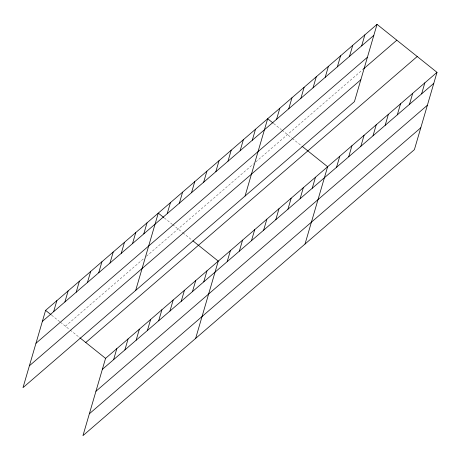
<?xml version="1.0" encoding="UTF-8"?>
<svg xmlns="http://www.w3.org/2000/svg" width="460" height="460" viewBox="0 0 460 460"><rect width="100%" height="100%" fill="white"/><g stroke="black" fill="none" stroke-linecap="round" stroke-linejoin="round"><path stroke-width="0.34" stroke-dasharray="2.3 1.72" d="M65.389 326.203L143.733 258.595M146.418 256.283L253.632 163.76M255.748 161.937L363.009 69.374M273.711 123.579L281.405 129.737M281.951 130.18L291.743 138.011M292.278 138.443L301.398 145.745M164.335 217.959L172.028 224.118M172.58 224.56L182.367 232.398M182.902 232.823L192.562 240.557M51.646 315.203L59.892 321.804M60.438 322.241L69.678 329.636M70.213 330.067L79.338 337.37"/><path stroke-width="0.69" d="M377.039 24.357L45.597 310.362L23 387.648L354.436 101.637L377.039 24.357L437 72.352L414.402 149.638L82.961 435.643L105.564 358.363L437 72.352M53.647 311.661L56.867 300.639M64.912 301.938L68.137 290.915M76.182 292.215L79.407 281.192M87.452 282.492L90.677 271.469M98.722 272.768L101.942 261.746M109.992 263.045L113.212 252.017M121.256 253.316L124.482 242.293M132.526 243.593L135.752 232.57M143.796 233.87L147.022 222.847M113.608 359.662L116.828 348.634M135.688 290.404L158.286 213.124L163.783 217.522M124.878 349.933L128.099 338.911M167.216 213.658L170.441 202.636M136.143 340.21L139.368 329.188M179.371 203.17L182.591 192.148M147.413 330.487L150.638 319.464M191.521 192.683L194.747 181.66M158.683 320.764L161.908 309.741M203.677 182.195L206.902 171.172M169.953 311.041L173.173 300.012M215.826 171.712L219.052 160.684M181.223 301.311L184.443 290.289M227.982 161.224L231.207 150.202M192.487 291.588L195.713 280.565M240.131 150.736L243.357 139.713M203.757 281.865L206.983 270.842M252.287 140.248L255.513 129.225M195.649 338.399L218.253 261.119L193.096 240.982M245.065 196.023L267.662 118.737L273.159 123.136M227.183 261.654L230.402 250.631M276.592 119.278L279.818 108.249M239.332 251.166L242.558 240.143M288.748 108.79L291.968 97.767M251.488 240.678L254.708 229.655M300.897 98.302L304.123 87.279M263.637 230.195L266.863 219.167M313.053 87.814L316.273 76.791M275.793 219.708L279.013 208.685M325.203 77.326L328.428 66.303M287.943 209.219L291.168 198.197M337.358 66.838L340.578 55.815M300.098 198.731L303.318 187.709M349.508 56.356L352.734 45.327M312.248 188.243L315.474 177.221M361.663 45.868L364.883 34.845M305.026 244.018L327.623 166.733L301.938 146.171M336.553 167.273L339.779 156.245M348.709 156.785L351.929 145.762M360.858 146.297L364.084 135.274M373.014 135.809L376.234 124.786M385.164 125.321L388.389 114.298M397.319 114.839L400.539 103.81M409.469 104.351L412.695 93.328M421.624 93.863L424.844 82.84M42.377 321.391L373.813 35.38M35.983 343.252L367.419 57.247M363.538 68.919L396.825 40.193M29.394 365.78L360.83 79.775M85.773 342.522L417.214 56.511M102.338 369.386L433.774 83.375M95.945 391.253L427.38 105.242M89.355 413.781L420.796 127.771M45.597 310.362L51.094 314.766M79.873 337.795L105.564 358.363"/></g></svg>
